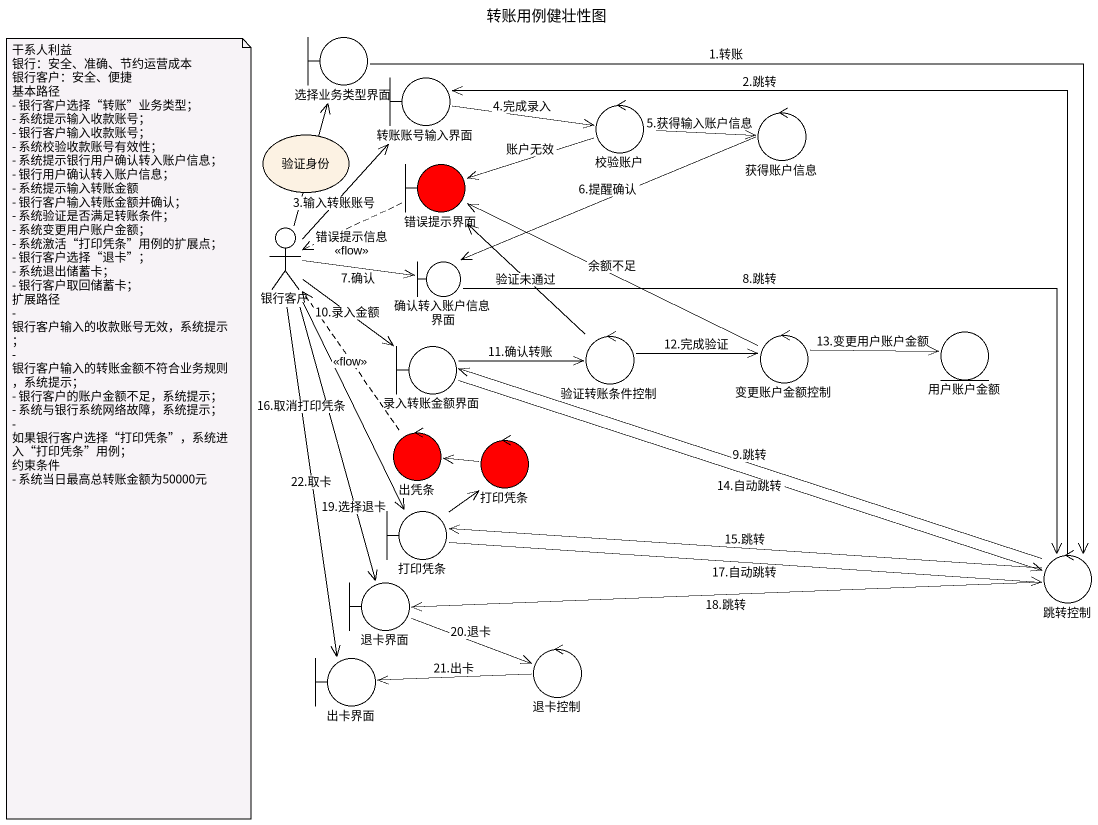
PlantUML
@startuml
title 转账用例健壮性图
boundary 选择业务类型界面
boundary 转账账号输入界面
control 校验账户
usecase 验证身份
control 获得账户信息
boundary 错误提示界面 #FF0000
actor 银行客户
boundary 确认转入账户信息界面
boundary 录入转账金额界面
control 验证转账条件控制
control 变更账户金额控制
entity 用户账户金额
control 出凭条 #FF0000
control 打印凭条 #FF0000
boundary "打印凭条" as 打印凭条_2
boundary 退卡界面
control 跳转控制
control 退卡控制
boundary 出卡界面
选择业务类型界面 --> 跳转控制 : 1.转账
转账账号输入界面 -right-> 校验账户 : 4.完成录入
校验账户 -right-> 获得账户信息 : 5.获得输入账户信息
校验账户 -left-> 错误提示界面 : 账户无效
获得账户信息 -left-> 确认转入账户信息界面 : 6.提醒确认
错误提示界面 .left.> 银行客户 : 错误提示信息\n<<flow>>
银行客户 -up-> 选择业务类型界面
银行客户 -up-> 转账账号输入界面 : 3.输入转账账号
银行客户 -right-> 确认转入账户信息界面 : 7.确认
银行客户 --> 录入转账金额界面 : 10.录入金额
银行客户 --> 打印凭条_2 : 16.取消打印凭条
银行客户 --> 退卡界面 : 19.选择退卡
银行客户 --> 出卡界面 : 22.取卡
确认转入账户信息界面 -right-> 跳转控制 : 8.跳转
录入转账金额界面 -right-> 验证转账条件控制 : 11.确认转账
录入转账金额界面 -right-> 跳转控制 : 14.自动跳转
验证转账条件控制 -up-> 错误提示界面 : 验证未通过
验证转账条件控制 -right-> 变更账户金额控制 : 12.完成验证
变更账户金额控制 -left-> 错误提示界面 : 余额不足
变更账户金额控制 -right-> 用户账户金额 : 13.变更用户账户金额
出凭条 .up.> 银行客户 : <<flow>>
打印凭条 -left-> 出凭条
打印凭条_2 -up-> 打印凭条
打印凭条_2 -right-> 跳转控制 : 17.自动跳转
退卡界面 -right-> 退卡控制 : 20.退卡
跳转控制 -up-> 转账账号输入界面 : 2.跳转
跳转控制 -left-> 录入转账金额界面 : 9.跳转
跳转控制 -left-> 打印凭条_2 : 15.跳转
跳转控制 -left-> 退卡界面 : 18.跳转
退卡控制 -left-> 出卡界面 : 21.出卡
note as N1
  干系人利益
  银行：安全、准确、节约运营成本
  银行客户：安全、便捷
  基本路径
  - 银行客户选择“转账”业务类型；
  - 系统提示输入收款账号；
  - 银行客户输入收款账号；
  - 系统校验收款账号有效性；
  - 系统提示银行用户确认转入账户信息；
  - 银行用户确认转入账户信息；
  - 系统提示输入转账金额
  - 银行客户输入转账金额并确认；
  - 系统验证是否满足转账条件；
  - 系统变更用户账户金额；
  - 系统激活“打印凭条”用例的扩展点；
  - 银行客户选择“退卡”；
  - 系统退出储蓄卡；
  - 银行客户取回储蓄卡；
  扩展路径
  - 银行客户输入的收款账号无效，系统提示；
  - 银行客户输入的转账金额不符合业务规则，系统提示；
  - 银行客户的账户金额不足，系统提示；
  - 系统与银行系统网络故障，系统提示；
  - 如果银行客户选择“打印凭条”，系统进入“打印凭条”用例；
  约束条件
  - 系统当日最高总转账金额为50000元
end note
@enduml
